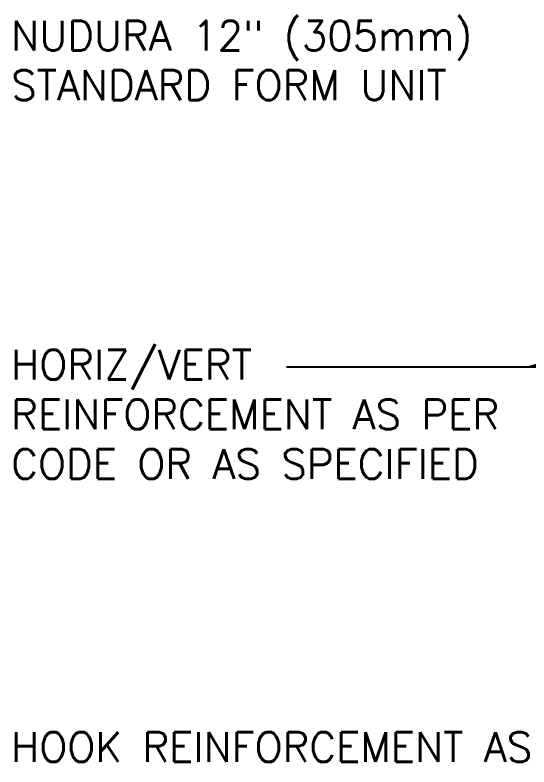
# Model space of a CAD drawing. Header units: inches. Extents: x 494.8 to 549.9, y 70.6 to 120.
# Drawn here: x 494.85 to 507.82, y 98.95 to 117.9 of the extents above; entities that cross this region are included whole.
import ezdxf

# ---------------------------------------------------------------- set-up
doc = ezdxf.new("R2010")
doc.units = ezdxf.units.IN
doc.header["$MEASUREMENT"] = 0
doc.layers.add('TEXT', color=4, linetype='Continuous')
doc.styles.add('DIM', font='romans.shx', dxfattribs={"width": 0.7})
doc.styles.add('ROMANS', font='romans.shx', dxfattribs={"height": 0.75})
doc.dimstyles.new('ext_12', dxfattribs={"dimscale": 12, "dimtxt": 0.09375, "dimasz": 0.09375, "dimexe": 0.09375, "dimexo": 0.0625, "dimgap": 0.0625, "dimtad": 1, "dimdec": 1, "dimzin": 3, "dimdsep": 46, "dimlunit": 4, "dimtxsty": 'DIM', "dimcen": 0.09, "dimdle": 0.09375, "dimclrt": 4, "dimadec": 0, "dimazin": 0, "dimtfac": 1, "dimtdec": 1, "dimtmove": 2, "dimatfit": 3, "dimfxl": 1, "dimfrac": 2, "dimtolj": 1, "dimtzin": 0, "dimarcsym": 0})

msp = doc.modelspace()

# ---------------------------------------------------------------- texts
at = {"layer": 'TEXT', "char_height": 0.75, "width": 14.45078, "attachment_point": 4, "style": 'ROMANS'}
for s, insert in [('NUDURA 12" (305mm) STANDARD FORM UNIT', (494.756, 116.757)), ('HORIZ/VERT REINFORCEMENT AS PER CODE OR AS SPECIFIED', (494.756, 107.835)), ('HOOK REINFORCEMENT AS PER CODE OR AS SPECIFIED', (494.756, 98.201))]:
    msp.add_mtext(s, dxfattribs=dict(at, insert=insert))

# ---------------------------------------------------------------- leaders
at = {"layer": 'TEXT'}
for points, override in [([(523.294, 113.387), (507.805, 109.027), (501.7, 109.027)], {"dimgap": 0.0625, "dimtad": 0, "dimfxl": 0.09375}), ([(528.828, 109.027), (501.7, 109.027)], {"dimgap": 0.0625, "dimtad": 0})]:
    msp.add_leader(points, dimstyle='ext_12', override=override, dxfattribs=at)

doc.saveas('drawing.dxf')
